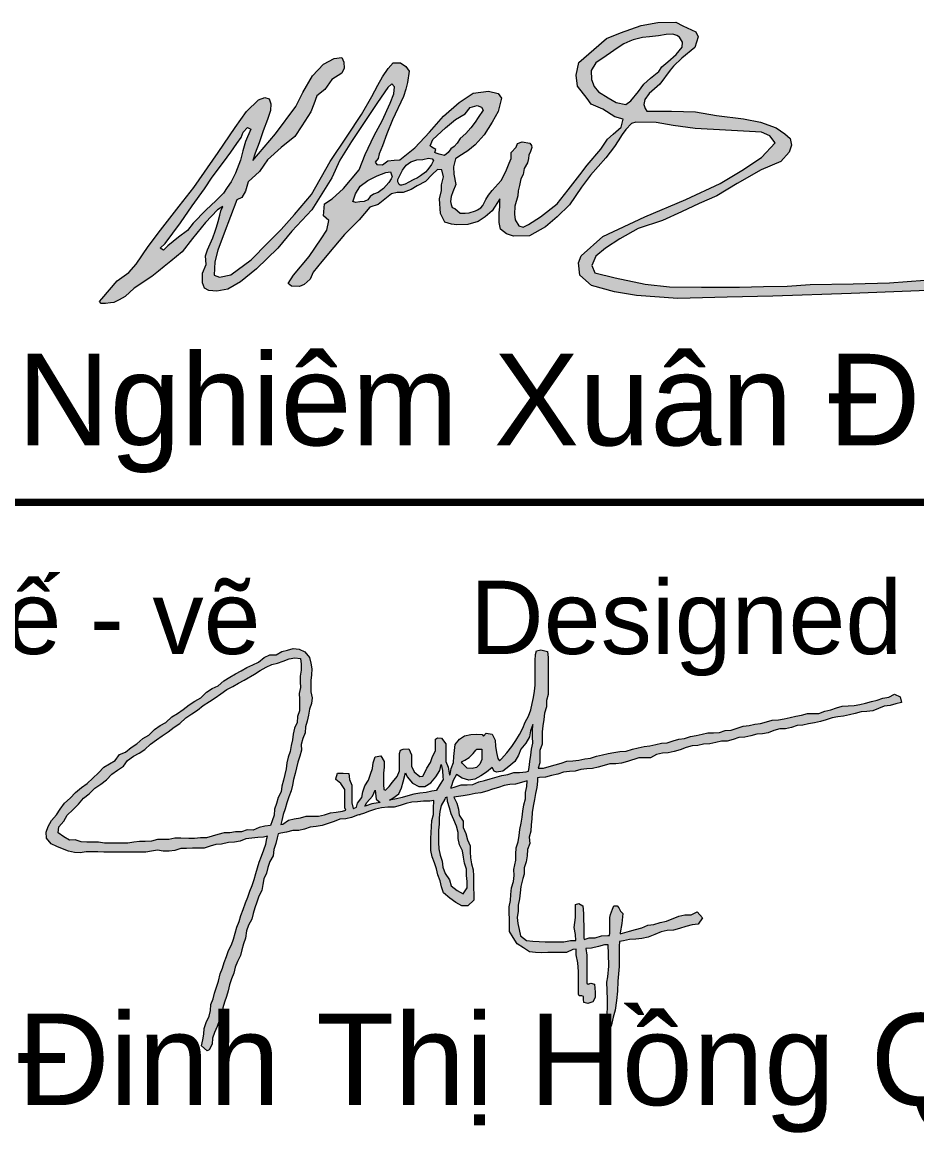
# Model space of a CAD drawing. Header units: millimetres. Extents: x -229618 to 2906, y -178063 to 96806.
# Drawn here: x -95956 to -95346, y -54326 to -53568 of the extents above; entities that cross this region are included whole.
import ezdxf
from ezdxf.enums import TextEntityAlignment as Align

# ---------------------------------------------------------------- set-up
doc = ezdxf.new("R2010")
doc.units = ezdxf.units.MM
doc.header["$LTSCALE"] = 200
doc.header["$MEASUREMENT"] = 0
doc.layers.add('hatch', color=250, linetype='CONTINUOUS', lineweight=5)
doc.layers.add('thay', color=7, linetype='CONTINUOUS', lineweight=18)
doc.layers.add('KHUNGTEN', color=7, linetype='CONTINUOUS')
doc.styles.add('Arial iso', font='vnarial_0.ttf')

# ---------------------------------------------------------------- blocks, each defined once
blk = doc.blocks.new('dinh')
at = {"layer": 'hatch', "ltscale": 30}
h = blk.add_hatch(color=256, dxfattribs=at)
h.paths.add_polyline_path([(1868, 1041.7), (1897.9, 1053.6), (1942.7, 1069.7), (1978.9, 1076), (2017.5, 1076.6), (2032.4, 1069.1), (2060.5, 1056), (2065.5, 1044.8), (2058.6, 1021.8), (2030, 999.4), (2012.5, 982), (2005, 973.3), (1983.2, 942.8), (1960.2, 922.9), (1950.8, 910.4), (1948.4, 899.2), (1951.5, 890.5), (1955.2, 884.9), (2008.4, 885.2), (2060.1, 883.4), (2105, 875.3), (2162.9, 868.4), (2199.7, 861.6), (2233.3, 849.2), (2252, 836.1), (2263.8, 826.1), (2266.3, 811.8), (2261.9, 796.9), (2243.3, 776.3), (2200.9, 758.3), (2149.7, 729.5), (2105.5, 702.7), (2067.5, 685.9), (2029.5, 668.5), (1988.4, 649.2), (1936.1, 632.4), (1896.8, 610), (1865.7, 590.1), (1845.1, 572.7), (1836.4, 552.7), (1842.6, 536.6), (1886.9, 526), (1951, 512.3), (2003.4, 506.7), (2072.5, 506.1), (2154.9, 505.9), (2206.6, 507.2), (2257.1, 507.8), (2306.9, 511.5), (2399.7, 513.4), (2477.6, 515.3), (2553.8, 520.9), (2606.2, 529.7), (2760, 528.4), (2875.3, 530.3), (2983.8, 532.8), (3026.2, 534), (3018.1, 526.6), (2856.8, 521.6), (2748.4, 514.1), (2664.9, 512.9), (2578, 507.2), (2560.5, 498.5), (2395.4, 492.3), (2226.4, 486.6), (2128, 484.1), (2021.5, 481.6), (1933, 487.8), (1885.1, 495.9), (1835.9, 509.6), (1810.9, 531.4), (1807.8, 558.1), (1813.4, 573.1), (1860.1, 615), (1950.4, 657.3), (2038.9, 694.7), (2113, 728.9), (2159.7, 756.9), (2202.1, 784.9), (2231.3, 816.8), (2220.1, 831.8), (2202, 839.8), (2124.1, 844.2), (2059.4, 847.9), (2012, 854.2), (1975.3, 860.4), (1931, 861.6), (1921.7, 858.5), (1909.9, 845.4), (1901.8, 834.9), (1893, 821.2), (1884.9, 808.7), (1866.9, 784.5), (1833.2, 747.1), (1813.9, 721), (1788.2, 683.4), (1762, 657.2), (1736.5, 635.5), (1702.2, 616.8), (1667.3, 615.5), (1652.4, 620.5), (1639.9, 630.5), (1636.8, 645.4), (1636.8, 666), (1638, 679), (1638, 695.8), (1621.9, 670.3), (1606.3, 657.2), (1591.3, 647.3), (1569.5, 641.1), (1545.9, 640.4), (1534, 641.7), (1519.7, 646), (1510.3, 664.7), (1507.9, 695.8), (1512.2, 713.9), (1512.8, 726.3), (1517.1, 743.9), (1513.4, 758.7), (1504, 759.5), (1492.2, 748.4), (1478, 733.5), (1459.9, 724), (1447.3, 716.2), (1429.9, 709.9), (1417.3, 709.9), (1404.7, 706.7), (1376.3, 683.9), (1358.2, 678.4), (1335.4, 650.8), (1303.8, 619.3), (1280.2, 591.8), (1255, 561.1), (1236.1, 538.3), (1229.8, 523.3), (1216.4, 511.5), (1206.9, 507.6), (1189.6, 508.4), (1182.5, 513.9), (1193.5, 532), (1227.4, 572.1), (1253.4, 609.9), (1265.2, 628.8), (1270, 649.3), (1258.1, 659.5), (1260.5, 685.5), (1277, 696.5), (1301.5, 718.5), (1335.4, 758.7), (1348, 791.7), (1367.5, 832.8), (1384.9, 864.3), (1402.2, 902.1), (1410.1, 922.6), (1410.9, 937.5), (1405.4, 943.8), (1396.7, 935.9), (1374.6, 903.7), (1318.7, 819.4), (1293.5, 779.3), (1276.1, 741.5), (1233.5, 672.7), (1190.1, 626.3), (1160.2, 590.1), (1113.7, 545.2), (1079.8, 517.6), (1052.2, 501.9), (1028.6, 497.2), (1011.3, 498.7), (1001.8, 503.5), (997.9, 515.3), (997.9, 535.7), (1005.8, 554.6), (1004.2, 573.5), (1008.1, 586.1), (1019.9, 612.1), (1024.7, 626.3), (1027.8, 634.9), (1031, 647.5), (1034.9, 660.9), (1037.3, 670.3), (1041.2, 679.8), (1030.2, 672.7), (1004.2, 645.2), (975.8, 610.5), (953.7, 582.2), (929.3, 561.7), (915.1, 550.7), (902.5, 540.5), (888.3, 528.7), (850.5, 503.5), (830.8, 486.1), (818.2, 478.3), (806.4, 472.8), (799.3, 472), (788.3, 470.4), (779.6, 470.4), (775.7, 475.1), (780.4, 480.9), (813.7, 519.4), (838.6, 537.3), (854.8, 555.3), (880.2, 593.3), (907.2, 628.6), (947.1, 680.3), (979.1, 720.4), (1031.4, 795.7), (1068.2, 849.9), (1092.4, 884.1), (1118, 909.6), (1131.7, 914.6), (1141, 911.5), (1144.8, 900.9), (1144.1, 886.6), (1137.3, 866.7), (1128, 842.4), (1119.9, 816.9), (1111.1, 794.5), (1106.1, 778.9), (1154.7, 836.2), (1199, 895.3), (1213.4, 924.9), (1234.6, 961), (1258.3, 986.5), (1281.3, 998.3), (1298.1, 1000.8), (1301.9, 990.2), (1302.5, 977.8), (1298.1, 966.6), (1276.3, 953.3), (1261.4, 931.5), (1243.9, 917.8), (1237.1, 900.4), (1230.8, 883.6), (1211.5, 853.7), (1196.6, 830.1), (1167.3, 806.5), (1137.4, 780), (1129.9, 768.8), (1120.5, 755.2), (1096.2, 732.8), (1090, 712.8), (1082.5, 699.2), (1071.3, 694.2), (1044.5, 622.4), (1030.8, 585.7), (1024, 560.8), (1022.7, 531.5), (1033.9, 527.2), (1058.9, 532.8), (1102.5, 565.1), (1138.6, 601.2), (1167.2, 629.8), (1195.9, 662.2), (1232.2, 705.5), (1272.7, 776.5), (1309.5, 831.2), (1340, 877.9), (1362.4, 916.5), (1375.5, 940.7), (1385.4, 958.8), (1397.3, 977), (1408.5, 988.8), (1424.1, 988.8), (1435.9, 981.4), (1442.8, 970.8), (1439, 946.5), (1435.9, 932.2), (1430.3, 916.7), (1406.7, 866.6), (1394.8, 836.1), (1385.5, 810.6), (1378, 793.2), (1376.1, 783.2), (1369.3, 775.2), (1373, 770.2), (1385.5, 769.6), (1396.7, 778.3), (1410.4, 779.5), (1422.8, 780.1), (1455.2, 806.3), (1487, 839.9), (1516.9, 874.1), (1550.5, 903.3), (1580.4, 923.9), (1613.5, 928.2), (1634.6, 923.3), (1641.5, 912.7), (1639, 901.5), (1634.6, 884.1), (1621.6, 861.6), (1604.1, 834.3), (1584.8, 812.5), (1569.2, 799.4), (1549.9, 787), (1542.5, 782), (1538.1, 765.2), (1539.3, 749), (1543.7, 727.2), (1536.8, 711.1), (1533.1, 701.1), (1531.9, 690.5), (1533.7, 683.7), (1535.6, 677.5), (1541.2, 675), (1553, 665), (1563.6, 665.6), (1572.4, 666.3), (1586.1, 670.6), (1590.4, 672.5), (1597.3, 676.8), (1601.6, 681.8), (1607.9, 694.9), (1614.1, 704.2), (1621.6, 714.2), (1641.1, 735.4), (1651.1, 755.3), (1658.5, 772.8), (1662.9, 783.3), (1662.9, 795.8), (1673.5, 807.6), (1676.6, 815.7), (1686, 818.8), (1702.8, 816.3), (1706.5, 811.3), (1707.1, 806.4), (1704.6, 798.3), (1700.9, 790.2), (1700.3, 783.3), (1697.8, 774), (1690.9, 761.6), (1688.4, 748.5), (1683.5, 739.1), (1680.4, 724.8), (1677.9, 713.6), (1677.2, 702.4), (1670.4, 680.4), (1669.8, 663), (1671, 650.6), (1679.1, 638.1), (1688.5, 635), (1699.7, 641.2), (1725.8, 657.4), (1762, 685.4), (1785.6, 715.9), (1810.5, 747.7), (1826.7, 768.8), (1855.5, 803.4), (1869.9, 824.6), (1882.3, 835.1), (1899.8, 850.7), (1904.1, 867.5), (1886.1, 872.5), (1859.9, 889.3), (1835, 899.9), (1826.3, 912.3), (1805.7, 939.1), (1802.6, 962.7), (1808.2, 990.1), (1840.6, 1018.1)])
h.paths.add_polyline_path([(1909.6, 899.2), (1889.2, 903.4), (1871.7, 913.9), (1850.7, 926.5), (1841.5, 938.4), (1835.9, 953.2), (1835.2, 972.8), (1845, 988.9), (1867.5, 1004.3), (1893.5, 1021.8), (1905.4, 1030.2), (1918, 1035.8), (1925.7, 1038.6), (1945.4, 1043.6), (1960.8, 1045), (1979.7, 1047.1), (1996.6, 1049.9), (2010.6, 1050.6), (2019.7, 1047.8), (2025.3, 1044.3), (2031.6, 1033.7), (2030.9, 1023.2), (2018.3, 1007.1), (2000.1, 991), (1987.5, 980.5), (1981.1, 970.7), (1962.9, 956), (1948.2, 943.3), (1936.9, 927.2), (1920.1, 906.9)], flags=16)
h.paths.add_polyline_path([(1602.2, 886.8), (1591.8, 871.6), (1585.4, 861.2), (1576, 849.4), (1565.2, 837.1), (1552.9, 826.3), (1546.5, 816.4), (1539.6, 809), (1532.7, 803.6), (1526.7, 796.2), (1518.9, 789.8), (1507.5, 792.3), (1501.1, 794.7), (1498.1, 795.7), (1500.1, 802.6), (1491.7, 807.5), (1488.3, 810), (1494.2, 823.8), (1521.3, 848.9), (1542.5, 866.7), (1563.7, 879), (1574.6, 892.8), (1589.4, 897.2), (1598.7, 893.7)], flags=16)
h.paths.add_polyline_path([(1495.6, 778.7), (1491.2, 769.9), (1483.3, 759.5), (1477.8, 753.6), (1467, 745.7), (1460.6, 741.3), (1451.2, 736.9), (1441.9, 732), (1434, 727.5), (1426.6, 725.6), (1423.6, 725.6), (1421.1, 727), (1418.2, 732.5), (1418.2, 737.9), (1428.5, 758.1), (1436.4, 768.4), (1446.3, 775.8), (1459.6, 780.2), (1472.4, 780.7), (1484.3, 783.7), (1492.6, 782.2)], flags=16)
h.paths.add_polyline_path([(1406.4, 743.8), (1403.9, 739.3), (1399, 731.5), (1387.6, 718.2), (1376.3, 709.8), (1365.9, 705.9), (1359, 700.9), (1354.1, 694), (1345.7, 690.1), (1336.3, 689.6), (1327, 688.1), (1321.8, 690.4), (1327, 706.8), (1337.3, 723.6), (1354.1, 735.4), (1373.8, 745.7), (1392.5, 752.6), (1402.4, 754.6)], flags=16)
h.paths.add_polyline_path([(1101.9, 846.1), (1090.1, 819.3), (1084.6, 799.6), (1079.1, 779.2), (1068.8, 751.6), (1059.4, 732.7), (1050.7, 720.9), (1042.8, 708.3), (1027.1, 692.6), (1005, 672.1), (977.4, 643.8), (965.6, 628), (945.9, 613.9), (923.1, 595), (913.6, 585.5), (906.5, 590.2), (917.5, 599.7), (949.9, 644.6), (975.1, 680.8), (1001.9, 717.8), (1018.4, 743), (1042.8, 775.2), (1058.6, 796.5), (1071.2, 815.4), (1080.7, 828), (1085.4, 839.8), (1094.8, 850)], flags=16)
for points in [[(780.4, 480.9), (813.7, 519.4), (838.6, 537.3), (854.8, 555.3), (880.2, 593.3), (907.2, 628.6), (947.1, 680.3), (979.1, 720.4), (1031.4, 795.7), (1068.2, 849.9), (1092.4, 884.1), (1118, 909.6), (1131.7, 914.6), (1141, 911.5), (1144.8, 900.9), (1144.1, 886.6), (1137.3, 866.7), (1128, 842.4), (1119.9, 816.9), (1111.1, 794.5), (1106.1, 778.9), (1154.7, 836.2), (1199, 895.3), (1213.4, 924.9), (1234.6, 961), (1258.3, 986.5), (1281.3, 998.3), (1298.1, 1000.8), (1301.9, 990.2), (1302.5, 977.8), (1298.1, 966.6), (1276.3, 953.3), (1261.4, 931.5), (1243.9, 917.8), (1237.1, 900.4), (1230.8, 883.6), (1211.5, 853.7), (1196.6, 830.1), (1167.3, 806.5), (1137.4, 780), (1129.9, 768.8), (1120.5, 755.2), (1096.2, 732.8), (1090, 712.8), (1082.5, 699.2), (1071.3, 694.2), (1044.5, 622.4), (1030.8, 585.7), (1024, 560.8), (1022.7, 531.5), (1033.9, 527.2), (1058.9, 532.8), (1102.5, 565.1), (1138.6, 601.2), (1167.2, 629.8), (1195.9, 662.2), (1232.2, 705.5), (1272.7, 776.5), (1309.5, 831.2), (1340, 877.9), (1362.4, 916.5), (1375.5, 940.7), (1385.4, 958.8), (1397.3, 977), (1408.5, 988.8), (1424.1, 988.8), (1435.9, 981.4), (1442.8, 970.8), (1439, 946.5), (1435.9, 932.2), (1430.3, 916.7), (1406.7, 866.6), (1394.8, 836.1), (1385.5, 810.6), (1378, 793.2), (1376.1, 783.2), (1369.3, 775.2), (1373, 770.2), (1385.5, 769.6), (1396.7, 778.3), (1410.4, 779.5), (1422.8, 780.1), (1455.2, 806.3), (1487, 839.9), (1516.9, 874.1), (1550.5, 903.3), (1580.4, 923.9), (1613.5, 928.2), (1634.6, 923.3), (1641.5, 912.7), (1639, 901.5), (1634.6, 884.1), (1621.6, 861.6), (1604.1, 834.3), (1584.8, 812.5), (1569.2, 799.4), (1549.9, 787), (1542.5, 782), (1538.1, 765.2), (1539.3, 749), (1543.7, 727.2), (1536.8, 711.1), (1533.1, 701.1), (1531.9, 690.5), (1533.7, 683.7), (1535.6, 677.5), (1541.2, 675), (1553, 665), (1563.6, 665.6), (1572.4, 666.3), (1586.1, 670.6), (1590.4, 672.5), (1597.3, 676.8), (1601.6, 681.8), (1607.9, 694.9), (1614.1, 704.2), (1621.6, 714.2), (1641.1, 735.4), (1651.1, 755.3), (1658.5, 772.8), (1662.9, 783.3), (1662.9, 795.8), (1673.5, 807.6), (1676.6, 815.7), (1686, 818.8), (1702.8, 816.3), (1706.5, 811.3), (1707.1, 806.4), (1704.6, 798.3), (1700.9, 790.2), (1700.3, 783.3), (1697.8, 774), (1690.9, 761.6), (1688.4, 748.5), (1683.5, 739.1), (1680.4, 724.8), (1677.9, 713.6), (1677.2, 702.4), (1670.4, 680.4), (1669.8, 663), (1671, 650.6), (1679.1, 638.1), (1688.5, 635), (1699.7, 641.2), (1725.8, 657.4), (1762, 685.4), (1785.6, 715.9), (1810.5, 747.7), (1826.7, 768.8), (1855.5, 803.4), (1869.9, 824.6), (1882.3, 835.1), (1899.8, 850.7), (1904.1, 867.5), (1886.1, 872.5), (1859.9, 889.3), (1835, 899.9), (1826.3, 912.3), (1805.7, 939.1), (1802.6, 962.7), (1808.2, 990.1), (1840.6, 1018.1), (1868, 1041.7), (1897.9, 1053.6), (1942.7, 1069.7), (1978.9, 1076), (2017.5, 1076.6), (2032.4, 1069.1), (2060.5, 1056), (2065.5, 1044.8), (2058.6, 1021.8), (2030, 999.4), (2012.5, 982), (2005, 973.3), (1983.2, 942.8), (1960.2, 922.9), (1950.8, 910.4), (1948.4, 899.2), (1951.5, 890.5), (1955.2, 884.9), (2008.4, 885.2), (2060.1, 883.4), (2105, 875.3), (2162.9, 868.4), (2199.7, 861.6), (2233.3, 849.2), (2252, 836.1), (2263.8, 826.1), (2266.3, 811.8), (2261.9, 796.9), (2243.3, 776.3), (2200.9, 758.3), (2149.7, 729.5), (2105.5, 702.7), (2067.5, 685.9), (2029.5, 668.5), (1988.4, 649.2), (1936.1, 632.4), (1896.8, 610), (1865.7, 590.1), (1845.1, 572.7), (1836.4, 552.7), (1842.6, 536.6), (1886.9, 526), (1951, 512.3), (2003.4, 506.7), (2072.5, 506.1), (2154.9, 505.9), (2206.6, 507.2), (2257.1, 507.8), (2306.9, 511.5), (2399.7, 513.4), (2477.6, 515.3), (2553.8, 520.9), (2606.2, 529.7), (2760, 528.4), (2875.3, 530.3), (2983.8, 532.8), (3026.2, 534), (3018.1, 526.6), (2856.8, 521.6), (2748.4, 514.1), (2664.9, 512.9), (2578, 507.2), (2560.5, 498.5), (2395.4, 492.3), (2226.4, 486.6), (2128, 484.1), (2021.5, 481.6), (1933, 487.8), (1885.1, 495.9), (1835.9, 509.6), (1810.9, 531.4), (1807.8, 558.1), (1813.4, 573.1), (1860.1, 615), (1950.4, 657.3), (2038.9, 694.7), (2113, 728.9), (2159.7, 756.9), (2202.1, 784.9), (2231.3, 816.8), (2220.1, 831.8), (2202, 839.8), (2124.1, 844.2), (2059.4, 847.9), (2012, 854.2), (1975.3, 860.4), (1931, 861.6), (1921.7, 858.5), (1909.9, 845.4), (1901.8, 834.9), (1893, 821.2), (1884.9, 808.7), (1866.9, 784.5), (1833.2, 747.1), (1813.9, 721), (1788.2, 683.4), (1762, 657.2), (1736.5, 635.5), (1702.2, 616.8), (1667.3, 615.5), (1652.4, 620.5), (1639.9, 630.5), (1636.8, 645.4), (1636.8, 666), (1638, 679), (1638, 695.8), (1621.9, 670.3), (1606.3, 657.2), (1591.3, 647.3), (1569.5, 641.1), (1545.9, 640.4), (1534, 641.7), (1519.7, 646), (1510.3, 664.7), (1507.9, 695.8), (1512.2, 713.9), (1512.8, 726.3), (1517.1, 743.9), (1513.4, 758.7), (1504, 759.5), (1492.2, 748.4), (1478, 733.5), (1459.9, 724), (1447.3, 716.2), (1429.9, 709.9), (1417.3, 709.9), (1404.7, 706.7), (1376.3, 683.9), (1358.2, 678.4), (1335.4, 650.8), (1303.8, 619.3), (1280.2, 591.8), (1255, 561.1), (1236.1, 538.3), (1229.8, 523.3), (1216.4, 511.5), (1206.9, 507.6), (1189.6, 508.4), (1182.5, 513.9), (1193.5, 532), (1227.4, 572.1), (1253.4, 609.9), (1265.2, 628.8), (1270, 649.3), (1258.1, 659.5), (1260.5, 685.5), (1277, 696.5), (1301.5, 718.5), (1335.4, 758.7), (1348, 791.7), (1367.5, 832.8), (1384.9, 864.3), (1402.2, 902.1), (1410.1, 922.6), (1410.9, 937.5), (1405.4, 943.8), (1396.7, 935.9), (1374.6, 903.7), (1318.7, 819.4), (1293.5, 779.3), (1276.1, 741.5), (1233.5, 672.7), (1190.1, 626.3), (1160.2, 590.1), (1113.7, 545.2), (1079.8, 517.6), (1052.2, 501.9), (1028.6, 497.2), (1011.3, 498.7), (1001.8, 503.5), (997.9, 515.3), (997.9, 535.7), (1005.8, 554.6), (1004.2, 573.5), (1008.1, 586.1), (1019.9, 612.1), (1024.7, 626.3), (1027.8, 634.9), (1031, 647.5), (1034.9, 660.9), (1037.3, 670.3), (1041.2, 679.8), (1030.2, 672.7), (1004.2, 645.2), (975.8, 610.5), (953.7, 582.2), (929.3, 561.7), (915.1, 550.7), (902.5, 540.5), (888.3, 528.7), (850.5, 503.5), (830.8, 486.1), (818.2, 478.3), (806.4, 472.8), (799.3, 472), (788.3, 470.4), (779.6, 470.4), (775.7, 475.1)], [(1893.5, 1021.8), (1867.5, 1004.3), (1845, 988.9), (1835.2, 972.8), (1835.9, 953.2), (1841.5, 938.4), (1850.7, 926.5), (1871.7, 913.9), (1889.2, 903.4), (1909.6, 899.2), (1920.1, 906.9), (1936.9, 927.2), (1948.2, 943.3), (1962.9, 956), (1981.1, 970.7), (1987.5, 980.5), (2000.1, 991), (2018.3, 1007.1), (2030.9, 1023.2), (2031.6, 1033.7), (2025.3, 1044.3), (2019.7, 1047.8), (2010.6, 1050.6), (1996.6, 1049.9), (1979.7, 1047.1), (1960.8, 1045), (1945.4, 1043.6), (1925.7, 1038.6), (1918, 1035.8), (1905.4, 1030.2)], [(1500.1, 802.6), (1491.7, 807.5), (1488.3, 810), (1494.2, 823.8), (1521.3, 848.9), (1542.5, 866.7), (1563.7, 879), (1574.6, 892.8), (1589.4, 897.2), (1598.7, 893.7), (1602.2, 886.8), (1591.8, 871.6), (1585.4, 861.2), (1576, 849.4), (1565.2, 837.1), (1552.9, 826.3), (1546.5, 816.4), (1539.6, 809), (1532.7, 803.6), (1526.7, 796.2), (1518.9, 789.8), (1507.5, 792.3), (1501.1, 794.7), (1498.1, 795.7)], [(917.5, 599.7), (949.9, 644.6), (975.1, 680.8), (1001.9, 717.8), (1018.4, 743), (1042.8, 775.2), (1058.6, 796.5), (1071.2, 815.4), (1080.7, 828), (1085.4, 839.8), (1094.8, 850), (1101.9, 846.1), (1090.1, 819.3), (1084.6, 799.6), (1079.1, 779.2), (1068.8, 751.6), (1059.4, 732.7), (1050.7, 720.9), (1042.8, 708.3), (1027.1, 692.6), (1005, 672.1), (977.4, 643.8), (965.6, 628), (945.9, 613.9), (923.1, 595), (913.6, 585.5), (906.5, 590.2)]]:
    blk.add_lwpolyline(points, close=True, dxfattribs=at)
for points in [[(1418.2, 737.9), (1428.5, 758.1), (1436.4, 768.4), (1446.3, 775.8), (1459.6, 780.2), (1472.4, 780.7), (1484.3, 783.7), (1492.6, 782.2), (1495.6, 778.7), (1491.2, 769.9), (1483.3, 759.5), (1477.8, 753.6), (1467, 745.7), (1460.6, 741.3), (1451.2, 736.9), (1441.9, 732), (1434, 727.5), (1426.6, 725.6), (1423.6, 725.6), (1421.1, 727), (1418.2, 732.5), (1418.2, 737.9)], [(1321.5, 689.6), (1327, 706.8), (1337.3, 723.6), (1354.1, 735.4), (1373.8, 745.7), (1392.5, 752.6), (1402.4, 754.6), (1406.4, 743.8), (1403.9, 739.3), (1399, 731.5), (1387.6, 718.2), (1376.3, 709.8), (1365.9, 705.9), (1359, 700.9), (1354.1, 694), (1345.7, 690.1), (1336.3, 689.6), (1327, 688.1), (1322.5, 690.1)]]:
    blk.add_lwpolyline(points, dxfattribs=at)
blk = doc.blocks.new('quyen')
at = {"layer": 'hatch'}
h = blk.add_hatch(color=256, dxfattribs=at)
h.paths.add_polyline_path([(12.844, 20.268), (12.883, 20.579), (12.896, 20.889), (12.85, 21.2), (12.773, 21.511), (12.52, 21.821), (12.209, 21.95), (11.897, 21.996), (11.586, 21.912), (11.275, 21.834), (10.964, 21.659), (10.632, 21.652), (10.321, 21.51), (10.011, 21.264), (9.7, 21.108), (9.389, 20.966), (9.078, 20.778), (8.767, 20.63), (8.455, 20.447), (8.137, 20.246), (7.826, 19.981), (7.515, 19.825), (7.197, 19.63), (6.886, 19.332), (6.575, 19.138), (6.257, 18.942), (5.946, 18.69), (5.635, 18.476), (5.317, 18.293), (5.006, 17.989), (4.695, 17.827), (4.377, 17.619), (4.079, 17.309), (3.748, 17.132), (3.437, 16.841), (3.12, 16.641), (2.809, 16.382), (2.497, 16.251), (2.257, 15.94), (1.946, 15.753), (1.635, 15.578), (1.363, 15.261), (1.052, 14.981), (0.741, 14.69), (0.43, 14.47), (0.111, 14.202), (-0.18, 13.892), (-0.491, 13.62), (-0.718, 13.309), (-0.925, 12.999), (-1.185, 12.68), (-1.366, 12.369), (-1.47, 12.052), (-1.457, 11.735), (-1.211, 11.425), (-0.9, 11.282), (-0.589, 11.153), (-0.271, 11.03), (0.047, 10.951), (0.358, 10.944), (0.681, 10.983), (0.992, 10.99), (1.31, 10.99), (1.64, 10.977), (1.979, 10.97), (3.585, 10.97), (3.909, 10.976), (4.226, 11.021), (4.546, 11.085), (4.857, 11.021), (5.181, 11.021), (5.492, 11.072), (5.802, 11.176), (6.113, 11.176), (6.439, 11.195), (7.08, 11.195), (7.398, 11.292), (7.709, 11.396), (8.019, 11.415), (8.397, 11.5), (8.708, 11.506), (9.019, 11.571), (9.336, 11.694), (9.66, 11.733), (9.971, 11.765), (10.284, 11.792), (10.497, 11.841), (10.464, 11.721), (10.412, 11.411), (10.296, 11.1), (10.185, 10.761), (10.043, 10.437), (9.959, 10.127), (9.874, 9.816), (9.777, 9.496), (9.667, 9.173), (9.55, 8.856), (9.44, 8.539), (9.304, 8.228), (9.187, 7.863), (9.064, 7.546), (8.96, 7.229), (8.837, 6.918), (8.759, 6.585), (8.655, 6.274), (8.552, 5.957), (8.383, 5.647), (8.28, 5.336), (8.163, 5.01), (8.059, 4.699), (7.943, 4.388), (7.858, 3.997), (7.741, 3.661), (7.631, 3.35), (7.56, 3.04), (7.443, 2.729), (7.411, 2.412), (7.353, 2.095), (7.177, 1.755), (7.074, 1.438), (7.061, 1.121), (6.996, 0.811), (6.931, 0.5), (7.242, 0.215), (7.353, 0.28), (7.515, 0.591), (7.521, 0.901), (7.631, 1.219), (7.774, 1.544), (7.878, 1.855), (7.988, 2.165), (8.086, 2.543), (8.183, 2.854), (8.274, 3.164), (8.371, 3.475), (8.442, 3.794), (8.546, 4.112), (8.682, 4.429), (8.754, 4.748), (8.883, 5.058), (9.032, 5.375), (9.104, 5.694), (9.207, 6.005), (9.304, 6.316), (9.363, 6.712), (9.48, 7.03), (9.648, 7.34), (9.726, 7.652), (9.823, 7.963), (9.933, 8.274), (10.03, 8.591), (10.199, 8.901), (10.251, 9.218), (10.303, 9.531), (10.452, 9.842), (10.529, 10.152), (10.621, 10.465), (10.802, 10.782), (10.847, 11.12), (10.951, 11.437), (11.029, 11.748), (11.075, 11.972), (11.223, 12.005), (11.534, 12.064), (11.873, 12.149), (12.19, 12.155), (12.508, 12.22), (12.819, 12.33), (13.136, 12.369), (13.453, 12.42), (13.786, 12.531), (14.109, 12.641), (14.42, 12.751), (14.738, 12.777), (15.048, 12.849), (15.38, 12.973), (15.44, 12.991), (15.505, 12.991), (15.519, 13.016), (15.691, 13.07), (16.028, 13.186), (16.352, 13.296), (16.669, 13.374), (17.014, 13.407), (17.364, 13.407), (17.675, 13.497), (17.999, 13.601), (18.31, 13.672), (18.627, 13.698), (18.953, 13.738), (19.29, 13.738), (19.51, 13.773), (19.483, 13.344), (19.483, 13.017), (19.402, 12.69), (19.381, 12.363), (19.361, 12.036), (19.34, 11.709), (19.34, 11.055), (19.422, 10.728), (19.545, 10.401), (19.647, 10.074), (19.729, 9.747), (19.852, 9.42), (19.913, 9.093), (20.036, 8.766), (20.363, 8.48), (20.691, 8.255), (21.018, 8.071), (21.345, 8.071), (21.673, 8.377), (21.673, 8.704), (21.652, 9.031), (21.652, 9.686), (21.632, 10.013), (21.55, 10.34), (21.488, 10.667), (21.468, 10.994), (21.468, 11.321), (21.325, 11.648), (21.243, 11.975), (21.1, 12.302), (21.094, 12.547), (21.1, 12.649), (20.875, 12.976), (20.834, 13.303), (20.752, 13.63), (20.579, 13.958), (21.099, 14.018), (21.417, 14.076), (21.74, 14.154), (22.058, 14.186), (22.375, 14.27), (22.686, 14.387), (22.997, 14.471), (23.308, 14.587), (23.619, 14.632), (23.929, 14.658), (24.242, 14.743), (24.559, 14.831), (24.539, 14.535), (24.472, 14.203), (24.461, 13.865), (24.384, 13.533), (24.328, 13.201), (24.284, 12.869), (24.24, 12.537), (24.162, 12.205), (24.118, 11.873), (24.074, 11.541), (23.963, 11.209), (23.941, 10.866), (23.941, 10.534), (23.841, 10.044), (23.852, 9.712), (23.818, 9.38), (23.708, 9.037), (23.674, 8.691), (23.652, 8.359), (23.586, 8.016), (23.586, 7.684), (23.608, 7.352), (23.597, 7.017), (23.597, 6.685), (23.807, 6.353), (24.018, 6.018), (24.35, 5.797), (24.683, 5.587), (25.015, 5.553), (25.347, 5.531), (25.68, 5.542), (26.023, 5.553), (26.688, 5.553), (27.034, 5.708), (27.206, 5.73), (27.206, 5.415), (27.293, 4.978), (27.342, 4.523), (27.342, 4.125), (27.329, 3.283), (27.379, 3.196), (27.512, 3.192), (27.598, 3.162), (27.598, 3.017), (27.619, 2.846), (27.837, 2.786), (28.12, 2.867), (28.24, 3.107), (28.244, 3.402), (28.197, 3.823), (28.002, 3.89), (27.868, 3.823), (27.783, 3.878), (27.783, 4.177), (27.786, 4.741), (27.792, 5.397), (27.727, 5.753), (28.042, 5.774), (28.418, 5.873), (28.752, 5.953), (28.945, 5.965), (28.96, 5.481), (28.98, 4.807), (28.922, 4.23), (28.864, 3.941), (28.903, 3.017), (28.903, 2.632), (28.883, 2.17), (28.824, 1.625), (28.834, 1.507), (28.97, 1.479), (29.096, 1.566), (29.218, 2.042), (29.327, 2.422), (29.395, 2.939), (29.449, 3.455), (29.47, 4.002), (29.542, 4.787), (29.542, 5.336), (29.535, 5.883), (29.559, 6.146), (29.771, 6.174), (30.103, 6.252), (30.435, 6.274), (30.768, 6.296), (31.1, 6.374), (31.466, 6.517), (31.809, 6.661), (32.141, 6.728), (32.474, 6.761), (32.806, 6.849), (33.138, 6.96), (33.482, 7.049), (33.814, 7.082), (34.057, 7.414), (33.758, 7.746), (33.426, 7.58), (33.094, 7.591), (32.762, 7.502), (32.097, 7.237), (31.754, 7.159), (31.421, 7.06), (31.089, 7.026), (30.757, 6.883), (30.424, 6.783), (30.092, 6.706), (29.592, 6.55), (29.597, 6.608), (29.688, 7.122), (29.732, 7.662), (29.617, 7.776), (29.519, 7.966), (29.436, 8.073), (29.24, 8.073), (29.171, 7.885), (29.069, 7.608), (29.038, 7.445), (29.038, 7.098), (29.038, 6.598), (29.014, 6.473), (28.918, 6.473), (28.575, 6.44), (28.242, 6.329), (27.91, 6.329), (27.64, 6.24), (27.622, 6.341), (27.622, 6.612), (27.622, 7.034), (27.613, 7.275), (27.613, 7.654), (27.563, 8.069), (27.356, 8.196), (27.172, 8.135), (27.179, 7.755), (27.179, 7.442), (27.104, 6.896), (27.179, 6.522), (27.195, 6.185), (26.902, 6.185), (26.545, 6.13), (25.537, 6.13), (25.205, 6.141), (24.873, 6.163), (24.529, 6.197), (24.197, 6.451), (24.131, 6.783), (24.053, 7.115), (24.009, 7.447), (24.065, 7.779), (24.064, 8.111), (24.142, 8.446), (24.186, 8.778), (24.208, 9.11), (24.325, 9.547), (24.396, 9.785), (24.396, 10.117), (24.507, 10.449), (24.563, 10.781), (24.574, 11.113), (24.695, 11.45), (24.662, 11.782), (24.751, 12.114), (24.769, 12.445), (24.818, 12.784), (24.835, 13.117), (24.879, 13.459), (24.958, 13.819), (25.002, 14.146), (25.081, 14.48), (25.125, 14.813), (25.125, 14.998), (25.22, 15.022), (25.544, 15.028), (25.882, 15.119), (26.213, 15.203), (26.53, 15.3), (26.841, 15.339), (27.158, 15.365), (27.469, 15.455), (27.783, 15.475), (28.093, 15.495), (28.404, 15.572), (28.722, 15.663), (29.039, 15.747), (29.35, 15.76), (29.661, 15.786), (29.987, 15.878), (30.609, 16.085), (31.237, 16.085), (31.561, 16.26), (31.878, 16.331), (32.189, 16.357), (32.508, 16.429), (32.832, 16.52), (33.156, 16.636), (33.48, 16.72), (33.791, 16.753), (34.108, 16.824), (34.447, 16.837), (34.764, 16.902), (35.081, 16.973), (35.392, 16.986), (35.709, 17.064), (36.022, 17.187), (36.333, 17.2), (36.67, 17.264), (36.981, 17.355), (37.292, 17.374), (37.603, 17.433), (37.914, 17.562), (38.225, 17.653), (38.544, 17.654), (38.861, 17.719), (39.172, 17.835), (39.483, 17.848), (39.794, 17.913), (40.105, 17.964), (40.431, 18.037), (40.741, 18.141), (41.059, 18.244), (41.376, 18.302), (41.687, 18.341), (42.004, 18.406), (42.315, 18.477), (42.633, 18.561), (42.95, 18.587), (43.261, 18.619), (43.572, 18.749), (43.883, 18.872), (44.2, 18.917), (44.517, 19.008), (44.828, 19.072), (44.75, 19.383), (44.44, 19.519), (44.129, 19.363), (43.818, 19.312), (43.5, 19.202), (43.19, 19.118), (42.872, 19.033), (42.561, 18.962), (42.25, 18.91), (41.925, 18.897), (41.614, 18.871), (41.303, 18.78), (40.986, 18.683), (40.669, 18.599), (40.351, 18.482), (40.039, 18.476), (39.728, 18.476), (39.41, 18.391), (39.099, 18.34), (38.789, 18.262), (38.471, 18.184), (38.154, 18.139), (37.822, 18.119), (37.504, 18.022), (37.187, 17.944), (36.876, 17.892), (36.565, 17.834), (36.246, 17.787), (35.922, 17.684), (35.605, 17.58), (35.281, 17.561), (34.97, 17.457), (34.652, 17.424), (34.334, 17.424), (34.023, 17.36), (33.713, 17.288), (33.402, 17.224), (33.076, 17.132), (32.765, 17.087), (32.454, 16.996), (32.143, 16.899), (31.832, 16.88), (31.521, 16.796), (31.204, 16.724), (30.893, 16.692), (30.567, 16.627), (30.25, 16.556), (29.92, 16.446), (29.581, 16.426), (29.257, 16.362), (28.94, 16.316), (28.629, 16.232), (28.31, 16.167), (27.993, 16.057), (27.682, 16.018), (27.358, 15.96), (27.026, 15.908), (26.702, 15.901), (26.392, 15.791), (26.081, 15.694), (25.756, 15.603), (25.438, 15.525), (25.152, 15.514), (25.248, 15.816), (25.248, 16.483), (25.371, 16.812), (25.371, 17.478), (25.406, 17.812), (25.459, 18.157), (25.503, 18.499), (25.599, 18.841), (25.599, 19.175), (25.687, 19.508), (25.687, 19.841), (25.696, 20.178), (25.687, 20.511), (25.687, 21.511), (25.653, 21.839), (25.298, 21.924), (25.06, 21.862), (25.011, 21.678), (24.993, 21.345), (24.993, 20.678), (24.984, 20.345), (24.984, 20.011), (24.949, 19.678), (24.897, 19.344), (24.826, 19.011), (24.756, 18.675), (24.633, 18.342), (24.448, 18.008), (24.325, 17.681), (24.149, 17.347), (23.947, 17.014), (23.732, 16.687), (23.451, 16.353), (23.162, 16.02), (23.065, 15.924), (22.977, 16.038), (22.894, 16.367), (22.851, 16.706), (22.818, 17.038), (22.667, 17.366), (22.339, 17.41), (22.202, 17.258), (22.125, 17.335), (21.797, 17.366), (21.511, 17.335), (21.168, 17.278), (20.894, 17.096), (20.663, 16.803), (20.59, 16.149), (20.57, 15.822), (20.447, 15.495), (20.386, 15.168), (20.349, 15.146), (20.342, 15.25), (20.281, 15.577), (20.161, 15.888), (20.161, 16.83), (19.929, 17.141), (19.705, 17.157), (19.593, 17.085), (19.593, 16.462), (19.441, 16.151), (19.321, 15.832), (19.128, 15.519), (18.984, 15.208), (18.904, 15.08), (18.752, 15.064), (18.441, 15.312), (18.297, 15.623), (18.297, 15.935), (18.289, 16.246), (18.153, 16.557), (17.841, 16.549), (17.697, 16.485), (17.647, 16.31), (17.647, 15.376), (17.52, 15.064), (17.272, 14.753), (17.088, 14.529), (16.896, 14.322), (16.792, 14.362), (16.776, 14.633), (16.776, 15.256), (16.816, 15.567), (16.816, 15.879), (16.632, 16.19), (16.321, 16.126), (16.225, 15.815), (16.193, 15.503), (16.081, 15.19), (15.977, 14.879), (15.777, 14.568), (15.664, 14.246), (15.608, 13.935), (15.369, 13.623), (15.313, 13.408), (15.143, 13.329), (15.063, 13.647), (15.063, 13.966), (15.074, 14.284), (15.074, 14.603), (14.942, 14.915), (14.906, 15.228), (14.597, 15.256), (14.283, 15.245), (14.205, 14.934), (14.209, 14.906), (14.463, 14.695), (14.696, 14.363), (14.696, 13.367), (14.745, 13.255), (14.553, 13.191), (14.223, 13.139), (13.905, 13.094), (13.594, 12.99), (13.262, 12.925), (12.595, 12.925), (12.284, 12.828), (11.948, 12.77), (11.637, 12.705), (11.326, 12.485), (11.216, 12.473), (11.269, 12.688), (11.347, 13.013), (11.463, 13.324), (11.554, 13.635), (11.651, 13.973), (11.787, 14.284), (11.852, 14.601), (11.917, 14.911), (11.995, 15.228), (12.066, 15.539), (12.137, 15.853), (12.254, 16.17), (12.351, 16.494), (12.325, 16.806), (12.409, 17.123), (12.532, 17.44), (12.558, 17.751), (12.643, 18.064), (12.721, 18.388), (12.773, 18.707), (12.883, 19.017), (12.915, 19.334), (12.844, 19.645), (12.85, 19.955)])
h.paths.add_polyline_path([(12.265, 20.195), (12.297, 19.884), (12.219, 19.567), (12.226, 19.248), (12.239, 18.937), (12.239, 18.626), (12.129, 18.316), (12.116, 17.998), (11.96, 17.681), (11.883, 17.368), (11.863, 17.057), (11.792, 16.747), (11.721, 16.421), (11.617, 16.11), (11.546, 15.8), (11.507, 15.489), (11.449, 15.178), (11.364, 14.865), (11.274, 14.554), (11.235, 14.244), (11.086, 13.924), (10.982, 13.607), (10.879, 13.296), (10.866, 12.979), (10.762, 12.669), (10.667, 12.417), (10.361, 12.375), (10.044, 12.304), (9.73, 12.167), (9.4, 12.18), (9.089, 12.077), (8.772, 12.07), (8.461, 12.019), (8.15, 12.012), (7.818, 11.928), (7.507, 11.837), (7.196, 11.747), (6.872, 11.747), (6.555, 11.721), (6.244, 11.721), (5.802, 11.74), (5.484, 11.74), (5.161, 11.662), (4.85, 11.662), (4.539, 11.656), (4.228, 11.565), (3.889, 11.559), (3.578, 11.546), (3.26, 11.513), (2.95, 11.462), (1.672, 11.462), (1.355, 11.507), (0.727, 11.507), (0.416, 11.533), (0.098, 11.649), (-0.212, 11.63), (-0.523, 11.798), (-0.834, 12.025), (-0.795, 12.344), (-0.523, 12.654), (-0.348, 12.967), (-0.037, 13.258), (0.268, 13.575), (0.54, 13.887), (0.851, 14.127), (1.162, 14.431), (1.48, 14.66), (1.791, 14.886), (2.076, 15.197), (2.387, 15.412), (2.705, 15.619), (2.931, 15.929), (3.242, 16.162), (3.553, 16.331), (3.864, 16.531), (4.176, 16.811), (4.493, 17.05), (4.804, 17.264), (5.129, 17.486), (5.446, 17.731), (5.757, 17.932), (6.088, 18.251), (6.399, 18.465), (6.71, 18.652), (7.022, 18.906), (7.359, 19.126), (7.67, 19.333), (7.981, 19.547), (8.306, 19.775), (8.617, 19.943), (8.927, 20.118), (9.245, 20.286), (9.79, 20.605), (10.101, 20.805), (10.425, 20.993), (10.736, 21.135), (11.047, 21.2), (11.358, 21.31), (11.669, 21.433), (11.98, 21.498), (12.29, 21.452), (12.329, 21.142), (12.329, 20.831), (12.265, 20.505)], flags=16)
h.paths.add_polyline_path([(16.326, 14.332), (16.392, 13.845), (16.603, 13.666), (16.486, 13.639), (16.154, 13.587), (15.843, 13.483), (15.774, 13.464), (15.871, 13.657), (16.182, 14)], flags=16)
h.paths.add_polyline_path([(17.976, 15.273), (18.066, 15.043), (18.354, 14.7), (18.687, 14.523), (19.019, 14.523), (19.351, 14.722), (19.617, 15.054), (19.839, 15.386), (19.905, 15.718), (19.983, 15.386), (19.994, 15.043), (20.003, 14.905), (19.852, 14.652), (19.647, 14.325), (19.644, 14.318), (19.397, 14.269), (19.086, 14.198), (18.748, 14.164), (18.418, 14.112), (18.107, 14.028), (17.789, 13.931), (17.478, 13.867), (17.114, 13.795), (17.107, 13.793), (17.278, 13.89), (17.61, 14.122), (17.754, 14.454), (17.854, 14.786)], flags=16)
h.paths.add_polyline_path([(21.001, 15.86), (21.192, 15.957), (21.41, 16.1), (21.63, 16.32), (21.774, 16.485), (21.831, 16.555), (21.982, 16.545), (22.099, 16.55), (22.099, 16.288), (22.099, 15.994), (21.994, 15.727), (21.821, 15.553), (21.589, 15.506), (21.312, 15.515), (21.176, 15.648), (21.058, 15.78)], flags=16)
h.paths.add_polyline_path([(20.729, 15.177), (21.033, 14.973), (21.393, 14.875), (21.725, 14.931), (22.058, 15.1), (22.36, 15.295), (22.659, 15.556), (22.778, 15.365), (22.899, 15.299), (23.232, 15.365), (23.564, 15.609), (23.896, 15.885), (24.085, 16.217), (24.218, 16.549), (24.483, 16.881), (24.683, 17.213), (24.738, 17.545), (24.86, 17.877), (24.849, 17.545), (24.849, 17.213), (24.86, 16.881), (24.794, 16.549), (24.749, 16.217), (24.694, 15.885), (24.672, 15.553), (24.634, 15.359), (24.498, 15.318), (24.142, 15.279), (23.831, 15.279), (23.513, 15.175), (23.182, 15.123), (22.56, 14.942), (22.249, 14.845), (21.938, 14.78), (21.621, 14.644), (21.304, 14.625), (20.991, 14.625), (20.667, 14.515), (20.434, 14.434), (20.423, 14.491), (20.438, 14.511), (20.559, 14.843)], flags=16)
h.paths.add_polyline_path([(20.124, 13.916), (20.233, 13.942), (20.249, 13.711), (20.359, 13.379), (20.448, 13.047), (20.592, 12.715), (20.736, 12.383), (20.814, 12.037), (20.825, 11.705), (20.902, 11.373), (21.057, 11.041), (21.113, 10.709), (21.157, 10.377), (21.268, 10.045), (21.268, 9.711), (21.301, 9.379), (21.301, 9.047), (21.102, 8.715), (20.769, 8.892), (20.437, 9.147), (20.349, 9.479), (20.127, 9.811), (19.994, 10.154), (19.95, 10.486), (19.85, 10.818), (19.773, 11.161), (19.75, 11.493), (19.75, 12.159), (19.795, 12.491), (19.795, 12.823), (19.839, 13.169), (19.895, 13.501), (20.105, 13.847)], flags=16)
for points in [[(17.841, 16.549), (18.153, 16.557), (18.289, 16.246), (18.297, 15.935), (18.297, 15.623), (18.441, 15.312), (18.752, 15.064), (18.904, 15.08), (18.984, 15.208), (19.128, 15.519), (19.321, 15.832), (19.441, 16.151), (19.593, 16.462), (19.593, 17.085), (19.705, 17.157), (19.929, 17.141), (20.161, 16.83), (20.161, 15.888), (20.281, 15.577), (20.342, 15.25), (20.349, 15.146), (20.386, 15.168), (20.447, 15.495), (20.57, 15.822), (20.59, 16.149), (20.663, 16.803), (20.894, 17.096), (21.168, 17.278), (21.511, 17.335), (21.797, 17.366), (22.125, 17.335), (22.202, 17.258), (22.339, 17.41), (22.667, 17.366), (22.818, 17.038), (22.851, 16.706), (22.894, 16.367), (22.977, 16.038), (23.065, 15.924), (23.162, 16.02), (23.451, 16.353), (23.732, 16.687), (23.947, 17.014), (24.149, 17.347), (24.325, 17.681), (24.448, 18.008), (24.633, 18.342), (24.756, 18.675), (24.826, 19.011), (24.897, 19.344), (24.949, 19.678), (24.984, 20.011), (24.984, 20.345), (24.993, 20.678), (24.993, 21.345), (25.011, 21.678), (25.06, 21.862), (25.298, 21.924), (25.653, 21.839), (25.687, 21.511), (25.687, 20.511), (25.696, 20.178), (25.687, 19.841), (25.687, 19.508), (25.599, 19.175), (25.599, 18.841), (25.503, 18.499), (25.459, 18.157), (25.406, 17.812), (25.371, 17.478), (25.371, 16.812), (25.248, 16.483), (25.248, 15.816), (25.152, 15.514), (25.438, 15.525), (25.756, 15.603), (26.081, 15.694), (26.392, 15.791), (26.702, 15.901), (27.026, 15.908), (27.358, 15.96), (27.682, 16.018), (27.993, 16.057), (28.31, 16.167), (28.629, 16.232), (28.94, 16.316), (29.257, 16.362), (29.581, 16.426), (29.92, 16.446), (30.25, 16.556), (30.567, 16.627), (30.893, 16.692), (31.204, 16.724), (31.521, 16.796), (31.832, 16.88), (32.143, 16.899), (32.454, 16.996), (32.765, 17.087), (33.076, 17.132), (33.402, 17.224), (33.713, 17.288), (34.023, 17.36), (34.334, 17.424), (34.652, 17.424), (34.97, 17.457), (35.281, 17.561), (35.605, 17.58), (35.922, 17.684), (36.246, 17.787), (36.565, 17.834), (36.876, 17.892), (37.187, 17.944), (37.504, 18.022), (37.822, 18.119), (38.154, 18.139), (38.471, 18.184), (38.789, 18.262), (39.099, 18.34), (39.41, 18.391), (39.728, 18.476), (40.039, 18.476), (40.351, 18.482), (40.669, 18.599), (40.986, 18.683), (41.303, 18.78), (41.614, 18.871), (41.925, 18.897), (42.25, 18.91), (42.561, 18.962), (42.872, 19.033), (43.19, 19.118), (43.5, 19.202), (43.818, 19.312), (44.129, 19.363), (44.44, 19.519), (44.75, 19.383), (44.828, 19.072), (44.517, 19.008), (44.2, 18.917), (43.883, 18.872), (43.572, 18.749), (43.261, 18.619), (42.95, 18.587), (42.633, 18.561), (42.315, 18.477), (42.004, 18.406), (41.687, 18.341), (41.376, 18.302), (41.059, 18.244), (40.741, 18.141), (40.431, 18.037), (40.105, 17.964), (39.794, 17.913), (39.483, 17.848), (39.172, 17.835), (38.861, 17.719), (38.544, 17.654), (38.225, 17.653), (37.914, 17.562), (37.603, 17.433), (37.292, 17.374), (36.981, 17.355), (36.67, 17.264), (36.333, 17.2), (36.022, 17.187), (35.709, 17.064), (35.392, 16.986), (35.081, 16.973), (34.764, 16.902), (34.447, 16.837), (34.108, 16.824), (33.791, 16.753), (33.48, 16.72), (33.156, 16.636), (32.832, 16.52), (32.508, 16.429), (32.189, 16.357), (31.878, 16.331), (31.561, 16.26), (31.237, 16.085), (30.609, 16.085), (29.987, 15.878), (29.661, 15.786), (29.35, 15.76), (29.039, 15.747), (28.722, 15.663), (28.404, 15.572), (28.093, 15.495), (27.783, 15.475), (27.469, 15.455), (27.158, 15.365), (26.841, 15.339), (26.53, 15.3), (26.213, 15.203), (25.882, 15.119), (25.544, 15.028), (25.22, 15.022), (25.125, 14.998), (25.125, 14.813), (25.081, 14.48), (25.002, 14.146), (24.958, 13.819), (24.879, 13.459), (24.835, 13.117), (24.818, 12.784), (24.769, 12.445), (24.751, 12.114), (24.662, 11.782), (24.695, 11.45), (24.574, 11.113), (24.563, 10.781), (24.507, 10.449), (24.396, 10.117), (24.396, 9.785), (24.325, 9.547), (24.208, 9.11), (24.186, 8.778), (24.142, 8.446), (24.064, 8.111), (24.065, 7.779), (24.009, 7.447), (24.053, 7.115), (24.131, 6.783), (24.197, 6.451), (24.529, 6.197), (24.873, 6.163), (25.205, 6.141), (25.537, 6.13), (26.545, 6.13), (26.902, 6.185), (27.195, 6.185), (27.179, 6.522), (27.104, 6.896), (27.179, 7.442), (27.179, 7.755), (27.172, 8.135), (27.356, 8.196), (27.563, 8.069), (27.613, 7.654), (27.613, 7.275), (27.622, 7.034), (27.622, 6.612), (27.622, 6.341), (27.64, 6.24), (27.91, 6.329), (28.242, 6.329), (28.575, 6.44), (28.918, 6.473), (29.014, 6.473), (29.038, 6.598), (29.038, 7.098), (29.038, 7.445), (29.069, 7.608), (29.171, 7.885), (29.24, 8.073), (29.436, 8.073), (29.519, 7.966), (29.617, 7.776), (29.732, 7.662), (29.688, 7.122), (29.597, 6.608), (29.592, 6.55), (29.594, 6.551), (30.092, 6.706), (30.424, 6.783), (30.757, 6.883), (31.089, 7.026), (31.421, 7.06), (31.754, 7.159), (32.097, 7.237), (32.762, 7.502), (33.094, 7.591), (33.426, 7.58), (33.758, 7.746), (34.057, 7.414), (33.814, 7.082), (33.482, 7.049), (33.138, 6.96), (32.806, 6.849), (32.474, 6.761), (32.141, 6.728), (31.809, 6.661), (31.466, 6.517), (31.1, 6.374), (30.768, 6.296), (30.435, 6.274), (30.103, 6.252), (29.771, 6.174), (29.559, 6.146), (29.535, 5.883), (29.542, 5.336), (29.542, 4.787), (29.47, 4.002), (29.449, 3.455), (29.395, 2.939), (29.327, 2.422), (29.218, 2.042), (29.096, 1.566), (28.97, 1.479), (28.834, 1.507), (28.824, 1.625), (28.883, 2.17), (28.903, 2.632), (28.903, 3.017), (28.864, 3.941), (28.922, 4.23), (28.98, 4.807), (28.96, 5.481), (28.945, 5.965), (28.752, 5.953), (28.418, 5.873), (28.042, 5.774), (27.727, 5.753), (27.792, 5.397), (27.786, 4.741), (27.783, 4.177), (27.783, 3.878), (27.868, 3.823), (28.002, 3.89), (28.197, 3.823), (28.244, 3.402), (28.24, 3.107), (28.12, 2.867), (27.837, 2.786), (27.619, 2.846), (27.598, 3.017), (27.598, 3.162), (27.512, 3.192), (27.379, 3.196), (27.329, 3.283), (27.342, 4.125), (27.342, 4.523), (27.293, 4.978), (27.206, 5.415), (27.206, 5.73), (27.034, 5.708), (26.688, 5.553), (26.023, 5.553), (25.68, 5.542), (25.347, 5.531), (25.015, 5.553), (24.683, 5.587), (24.35, 5.797), (24.018, 6.018), (23.807, 6.353), (23.597, 6.685), (23.597, 7.017), (23.608, 7.352), (23.586, 7.684), (23.586, 8.016), (23.652, 8.359), (23.674, 8.691), (23.708, 9.037), (23.818, 9.38), (23.852, 9.712), (23.841, 10.044), (23.941, 10.534), (23.941, 10.866), (23.963, 11.209), (24.074, 11.541), (24.118, 11.873), (24.162, 12.205), (24.24, 12.537), (24.284, 12.869), (24.328, 13.201), (24.384, 13.533), (24.461, 13.865), (24.472, 14.203), (24.539, 14.535), (24.559, 14.831), (24.242, 14.743), (23.929, 14.658), (23.619, 14.632), (23.308, 14.587), (22.997, 14.471), (22.686, 14.387), (22.375, 14.27), (22.058, 14.186), (21.74, 14.154), (21.417, 14.076), (21.099, 14.018), (20.581, 13.958), (20.588, 13.942), (20.752, 13.63), (20.834, 13.303), (20.875, 12.976), (21.1, 12.649), (21.094, 12.547), (21.1, 12.302), (21.243, 11.975), (21.325, 11.648), (21.468, 11.321), (21.468, 10.994), (21.488, 10.667), (21.55, 10.34), (21.632, 10.013), (21.652, 9.686), (21.652, 9.031), (21.673, 8.704), (21.673, 8.377), (21.345, 8.071), (21.018, 8.071), (20.691, 8.255), (20.363, 8.48), (20.036, 8.766), (19.913, 9.093), (19.852, 9.42), (19.729, 9.747), (19.647, 10.074), (19.545, 10.401), (19.422, 10.728), (19.34, 11.055), (19.34, 11.709), (19.361, 12.036), (19.381, 12.363), (19.402, 12.69), (19.483, 13.017), (19.483, 13.344), (19.51, 13.773), (19.29, 13.738), (18.953, 13.738), (18.627, 13.698), (18.31, 13.672), (17.999, 13.601), (17.675, 13.497), (17.364, 13.407), (17.014, 13.407), (16.669, 13.374), (16.352, 13.296), (16.028, 13.186), (15.691, 13.07), (15.519, 13.016), (15.505, 12.991), (15.44, 12.991), (15.38, 12.973), (15.048, 12.849), (14.738, 12.777), (14.42, 12.751), (14.109, 12.641), (13.786, 12.531), (13.453, 12.42), (13.136, 12.369), (12.819, 12.33), (12.508, 12.22), (12.19, 12.155), (11.873, 12.149), (11.534, 12.064), (11.223, 12.005), (11.075, 11.972), (11.029, 11.748), (10.951, 11.437), (10.847, 11.12), (10.802, 10.782), (10.621, 10.465), (10.529, 10.152), (10.452, 9.842), (10.303, 9.531), (10.251, 9.218), (10.199, 8.901), (10.03, 8.591), (9.933, 8.274), (9.823, 7.963), (9.726, 7.652), (9.648, 7.34), (9.48, 7.03), (9.363, 6.712), (9.304, 6.316), (9.207, 6.005), (9.104, 5.694), (9.032, 5.375), (8.883, 5.058), (8.754, 4.748), (8.682, 4.429), (8.546, 4.112), (8.442, 3.794), (8.371, 3.475), (8.274, 3.164), (8.183, 2.854), (8.086, 2.543), (7.988, 2.165), (7.878, 1.855), (7.774, 1.544), (7.631, 1.219), (7.521, 0.901), (7.515, 0.591), (7.353, 0.28), (7.242, 0.215), (6.931, 0.5), (6.996, 0.811), (7.061, 1.121), (7.074, 1.438), (7.177, 1.755), (7.353, 2.095), (7.411, 2.412), (7.443, 2.729), (7.56, 3.04), (7.631, 3.35), (7.741, 3.661), (7.858, 3.997), (7.943, 4.388), (8.059, 4.699), (8.163, 5.01), (8.28, 5.336), (8.383, 5.647), (8.552, 5.957), (8.655, 6.274), (8.759, 6.585), (8.837, 6.918), (8.96, 7.229), (9.064, 7.546), (9.187, 7.863), (9.304, 8.228), (9.44, 8.539), (9.55, 8.856), (9.667, 9.173), (9.777, 9.496), (9.874, 9.816), (9.959, 10.127), (10.043, 10.437), (10.185, 10.761), (10.296, 11.1), (10.412, 11.411), (10.464, 11.721), (10.497, 11.841), (10.284, 11.792), (9.971, 11.765), (9.66, 11.733), (9.336, 11.694), (9.019, 11.571), (8.708, 11.506), (8.397, 11.5), (8.019, 11.415), (7.709, 11.396), (7.398, 11.292), (7.08, 11.195), (6.439, 11.195), (6.113, 11.176), (5.802, 11.176), (5.492, 11.072), (5.181, 11.021), (4.857, 11.021), (4.546, 11.085), (4.226, 11.021), (3.909, 10.976), (3.585, 10.97), (1.979, 10.97), (1.64, 10.977), (1.31, 10.99), (0.992, 10.99), (0.681, 10.983), (0.358, 10.944), (0.047, 10.951), (-0.271, 11.03), (-0.589, 11.153), (-0.9, 11.282), (-1.211, 11.425), (-1.457, 11.735), (-1.47, 12.052), (-1.366, 12.369), (-1.185, 12.68), (-0.925, 12.999), (-0.718, 13.309), (-0.491, 13.62), (-0.18, 13.892), (0.111, 14.202), (0.43, 14.47), (0.741, 14.69), (1.052, 14.981), (1.363, 15.261), (1.635, 15.578), (1.946, 15.753), (2.257, 15.94), (2.497, 16.251), (2.809, 16.382), (3.12, 16.641), (3.437, 16.841), (3.748, 17.132), (4.079, 17.309), (4.377, 17.619), (4.695, 17.827), (5.006, 17.989), (5.317, 18.293), (5.635, 18.476), (5.946, 18.69), (6.257, 18.942), (6.575, 19.138), (6.886, 19.332), (7.197, 19.63), (7.515, 19.825), (7.826, 19.981), (8.137, 20.246), (8.455, 20.447), (8.767, 20.63), (9.078, 20.778), (9.389, 20.966), (9.7, 21.108), (10.011, 21.264), (10.321, 21.51), (10.632, 21.652), (10.964, 21.659), (11.275, 21.834), (11.586, 21.912), (11.897, 21.996), (12.209, 21.95), (12.52, 21.821), (12.773, 21.511), (12.85, 21.2), (12.896, 20.889), (12.883, 20.579), (12.844, 20.268), (12.85, 19.955), (12.844, 19.645), (12.915, 19.334), (12.883, 19.017), (12.773, 18.707), (12.721, 18.388), (12.643, 18.064), (12.558, 17.751), (12.532, 17.44), (12.409, 17.123), (12.325, 16.806), (12.351, 16.494), (12.254, 16.17), (12.137, 15.853), (12.066, 15.539), (11.995, 15.228), (11.917, 14.911), (11.852, 14.601), (11.787, 14.284), (11.651, 13.973), (11.554, 13.635), (11.463, 13.324), (11.347, 13.013), (11.269, 12.688), (11.216, 12.473), (11.326, 12.485), (11.637, 12.705), (11.948, 12.77), (12.284, 12.828), (12.595, 12.925), (13.262, 12.925), (13.594, 12.99), (13.905, 13.094), (14.223, 13.139), (14.553, 13.191), (14.745, 13.255), (14.696, 13.367), (14.696, 14.363), (14.463, 14.695), (14.209, 14.906), (14.205, 14.934), (14.283, 15.245), (14.597, 15.256), (14.906, 15.228), (14.942, 14.915), (15.074, 14.603), (15.074, 14.284), (15.063, 13.966), (15.063, 13.647), (15.142, 13.333), (15.155, 13.334), (15.313, 13.408), (15.369, 13.623), (15.608, 13.935), (15.664, 14.246), (15.777, 14.568), (15.977, 14.879), (16.081, 15.19), (16.193, 15.503), (16.225, 15.815), (16.321, 16.126), (16.632, 16.19), (16.816, 15.879), (16.816, 15.567), (16.776, 15.256), (16.776, 14.633), (16.792, 14.362), (16.896, 14.322), (17.088, 14.529), (17.272, 14.753), (17.52, 15.064), (17.647, 15.376), (17.647, 16.31), (17.697, 16.485)], [(10.667, 12.417), (10.361, 12.375), (10.044, 12.304), (9.73, 12.167), (9.4, 12.18), (9.089, 12.077), (8.772, 12.07), (8.461, 12.019), (8.15, 12.012), (7.818, 11.928), (7.507, 11.837), (7.196, 11.747), (6.872, 11.747), (6.555, 11.721), (6.244, 11.721), (5.802, 11.74), (5.484, 11.74), (5.161, 11.662), (4.85, 11.662), (4.539, 11.656), (4.228, 11.565), (3.889, 11.559), (3.578, 11.546), (3.26, 11.513), (2.95, 11.462), (1.672, 11.462), (1.355, 11.507), (0.727, 11.507), (0.416, 11.533), (0.098, 11.649), (-0.212, 11.63), (-0.523, 11.798), (-0.834, 12.025), (-0.795, 12.344), (-0.523, 12.654), (-0.348, 12.967), (-0.037, 13.258), (0.268, 13.575), (0.54, 13.887), (0.851, 14.127), (1.162, 14.431), (1.48, 14.66), (1.791, 14.886), (2.076, 15.197), (2.387, 15.412), (2.705, 15.619), (2.931, 15.929), (3.242, 16.162), (3.553, 16.331), (3.864, 16.531), (4.176, 16.811), (4.493, 17.05), (4.804, 17.264), (5.129, 17.486), (5.446, 17.731), (5.757, 17.932), (6.088, 18.251), (6.399, 18.465), (6.71, 18.652), (7.022, 18.906), (7.359, 19.126), (7.67, 19.333), (7.981, 19.547), (8.306, 19.775), (8.617, 19.943), (8.927, 20.118), (9.245, 20.286), (9.79, 20.605), (10.101, 20.805), (10.425, 20.993), (10.736, 21.135), (11.047, 21.2), (11.358, 21.31), (11.669, 21.433), (11.98, 21.498), (12.29, 21.452), (12.329, 21.142), (12.329, 20.831), (12.265, 20.505), (12.265, 20.195), (12.297, 19.884), (12.219, 19.567), (12.226, 19.248), (12.239, 18.937), (12.239, 18.626), (12.129, 18.316), (12.116, 17.998), (11.96, 17.681), (11.883, 17.368), (11.863, 17.057), (11.792, 16.747), (11.721, 16.421), (11.617, 16.11), (11.546, 15.8), (11.507, 15.489), (11.449, 15.178), (11.364, 14.865), (11.274, 14.554), (11.235, 14.244), (11.086, 13.924), (10.982, 13.607), (10.879, 13.296), (10.866, 12.979), (10.762, 12.669)], [(24.634, 15.359), (24.672, 15.553), (24.694, 15.885), (24.749, 16.217), (24.794, 16.549), (24.86, 16.881), (24.849, 17.213), (24.849, 17.545), (24.86, 17.877), (24.738, 17.545), (24.683, 17.213), (24.483, 16.881), (24.218, 16.549), (24.085, 16.217), (23.896, 15.885), (23.564, 15.609), (23.232, 15.365), (22.899, 15.299), (22.778, 15.365), (22.659, 15.556), (22.36, 15.295), (22.058, 15.1), (21.725, 14.931), (21.393, 14.875), (21.033, 14.973), (20.729, 15.177), (20.559, 14.843), (20.438, 14.511), (20.423, 14.491), (20.434, 14.434), (20.667, 14.515), (20.991, 14.625), (21.304, 14.625), (21.621, 14.644), (21.938, 14.78), (22.249, 14.845), (22.56, 14.942), (23.182, 15.123), (23.513, 15.175), (23.831, 15.279), (24.142, 15.279), (24.498, 15.318), (24.634, 15.359)], [(19.644, 14.318), (19.397, 14.269), (19.086, 14.198), (18.748, 14.164), (18.418, 14.112), (18.107, 14.028), (17.789, 13.931), (17.478, 13.867), (17.114, 13.795), (17.107, 13.793), (17.278, 13.89), (17.61, 14.122), (17.754, 14.454), (17.854, 14.786), (17.976, 15.273), (18.066, 15.043), (18.354, 14.7), (18.687, 14.523), (19.019, 14.523), (19.351, 14.722), (19.617, 15.054), (19.839, 15.386), (19.905, 15.718), (19.983, 15.386), (19.994, 15.043), (20.003, 14.905), (19.852, 14.652), (19.647, 14.325)], [(16.603, 13.666), (16.486, 13.639), (16.154, 13.587), (15.843, 13.483), (15.774, 13.464), (15.871, 13.657), (16.182, 14), (16.326, 14.332), (16.392, 13.845)], [(20.124, 13.916), (20.105, 13.847), (19.895, 13.501), (19.839, 13.169), (19.795, 12.823), (19.795, 12.491), (19.75, 12.159), (19.75, 11.493), (19.773, 11.161), (19.85, 10.818), (19.95, 10.486), (19.994, 10.154), (20.127, 9.811), (20.349, 9.479), (20.437, 9.147), (20.769, 8.892), (21.102, 8.715), (21.301, 9.047), (21.301, 9.379), (21.268, 9.711), (21.268, 10.045), (21.157, 10.377), (21.113, 10.709), (21.057, 11.041), (20.902, 11.373), (20.825, 11.705), (20.814, 12.037), (20.736, 12.383), (20.592, 12.715), (20.448, 13.047), (20.359, 13.379), (20.249, 13.711), (20.233, 13.942)]]:
    blk.add_lwpolyline(points, close=True, dxfattribs=at)
blk.add_lwpolyline([(22.099, 16.55), (22.099, 16.288), (22.099, 15.994), (21.994, 15.727), (21.821, 15.553), (21.589, 15.506), (21.312, 15.515), (21.176, 15.648), (21.058, 15.78), (21.001, 15.86), (21.192, 15.957), (21.41, 16.1), (21.63, 16.32), (21.774, 16.485), (21.831, 16.555), (21.982, 16.545), (22.099, 16.55)], dxfattribs=at)
blk = doc.blocks.new('KhungA3')
at = {"layer": 'KHUNGTEN', "color": 8, "const_width": 0.207}
blk.add_lwpolyline([(365.131, 105.008), (411.131, 105.008)], dxfattribs=at)
at = {"layer": 'thay', "color": 6}
for name, p, xscale, yscale, zscale in [('dinh', (367.289, 104.47), 0.01266666670174648, 0.01266666670213454, 0.01266666670204269), ('quyen', (376.404, 89.93), 0.5041833169087961, 0.5041833169094028, 0.5041833169083643)]:
    blk.add_blockref(name, p, dxfattribs=dict(at, xscale=xscale, yscale=yscale, zscale=zscale))
at = {"layer": 'KHUNGTEN', "color": 7, "style": 'Arial iso', "width": 1}
for s, p in [('KTS. Nghiªm Xu©n §Þnh', (366.139, 106.561)), ('KTS. §inh ThÞ Hång Quyªn', (366.139, 88.561))]:
    blk.add_text(s, height=2.5, dxfattribs=at).set_placement(p)
at = {"layer": 'KHUNGTEN', "color": 8, "style": 'Arial iso', "width": 1}
blk.add_text('ThiÕt kÕ - vÏ', height=2, dxfattribs=at).set_placement((366.139, 100.869))
blk.add_text('Designed - Drawn', height=2, dxfattribs=at).set_placement((409.579, 100.869), align=Align.RIGHT)

msp = doc.modelspace()

# ---------------------------------------------------------------- block references
at = {"layer": 'KHUNGTEN', "xscale": 25, "yscale": 25, "zscale": 25.00000000000008}
msp.add_blockref('KhungA3', (-105330.98, -56520.86), dxfattribs=at)

doc.saveas('drawing.dxf')
